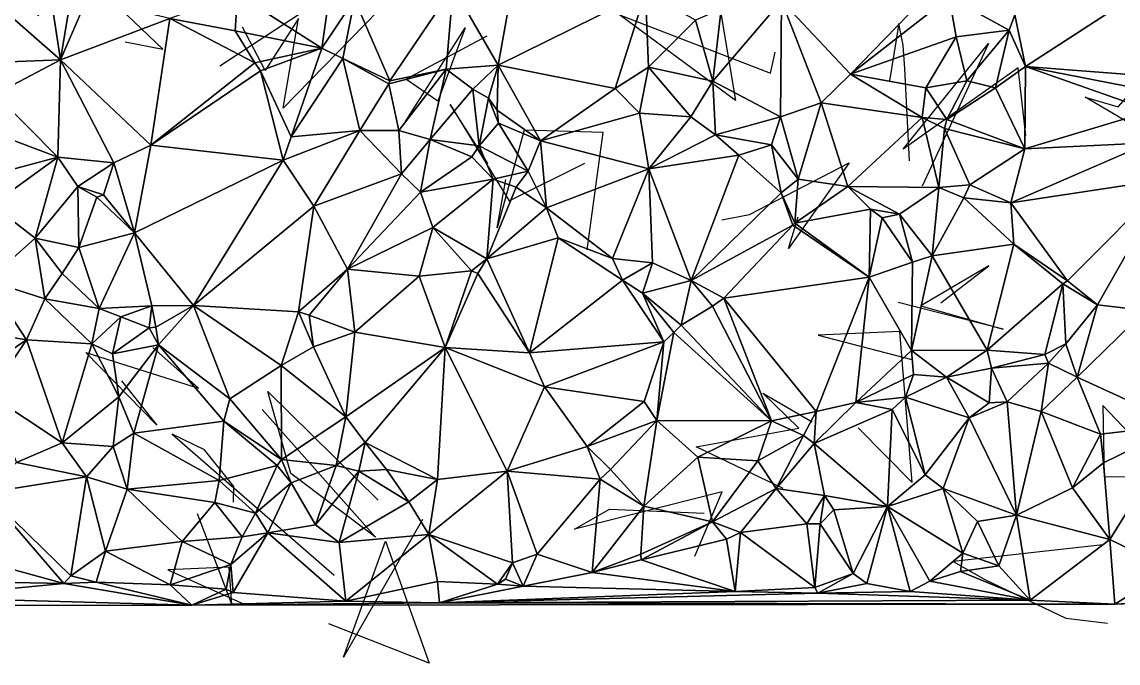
# Model space of a CAD drawing. Header units: metres. Extents: x -15.9 to 15.6, y -15.7 to 15.5.
# Drawn here: x -4.05 to 8.97, y -15.67 to -8.05 of the extents above; entities that cross this region are included whole.
import ezdxf

# ---------------------------------------------------------------- set-up
doc = ezdxf.new("R2010")
doc.units = ezdxf.units.M
doc.layers.add('CRACKS', color=1, linetype='Continuous')
doc.layers.add('STREET_MESH', color=7, linetype='Continuous')

msp = doc.modelspace()

# ---------------------------------------------------------------- linework, layer by layer
at = {"layer": 'CRACKS'}
for points in [[(-2.823, -8.293, 0.1), (-2.375, -8.379, 0.1), (-3.905, -6.916, 0.1), (-2.984, -6.976, 0.1), (-3.864, -7.984, 0.1)], [(-1.621, -7.351, 0.1), (-1.857, -7.579, 0.1), (-1.493, -6.91, 0.1), (-0.766, -7.971, 0.1), (-1.697, -8.58, 0.1)], [(0.343, -7.754, 0.1), (-0.948, -9.079, 0.1), (-0.763, -8.015, 0.1), (-1.162, -8.632, 0.1), (-1.428, -8.117, 0.1)], [(4.242, -7.902, 0.1), (4.424, -8.989, 0.1), (3.048, -7.971, 0.1), (4.839, -8.664, 0.1), (4.897, -8.415, 0.1)], [(0.505, -9.238, 0.1), (1.213, -8.124, 0.1), (0.892, -8.998, 0.1), (0.509, -8.735, 0.1), (1.477, -8.221, 0.1)], [(6.491, -9.706, 0.1), (6.437, -8.611, 0.1), (6.417, -8.332, 0.1), (6.363, -8.075, 0.1), (6.255, -8.753, 0.1)], [(7.874, -9.404, 0.1), (7.782, -8.6, 0.1), (6.415, -9.567, 0.1), (7.429, -8.31, 0.1), (6.641, -10.006, 0.1)], [(9.7, -9.609, 0.1), (8.575, -8.949, 0.1), (8.969, -9.065, 0.1), (9.522, -8.432, 0.1), (10.247, -8.419, 0.1)], [(1.484, -9.738, 0.1), (1.036, -9.034, 0.1), (1.592, -9.943, 0.1), (1.739, -10.181, 0.1), (2.637, -9.734, 0.1)], [(2.665, -10.763, 0.1), (2.855, -9.369, 0.1), (1.916, -9.339, 0.1), (1.596, -10.5, 0.1), (1.697, -9.928, 0.1)], [(4.262, -10.405, 0.1), (4.592, -10.343, 0.1), (5.775, -9.727, 0.1), (5.054, -10.748, 0.1), (5.167, -10.372, 0.1)], [(6.862, -11.39, 0.1), (7.432, -10.952, 0.1), (6.624, -11.429, 0.1), (7.603, -11.705, 0.1), (6.358, -11.389, 0.1)], [(5.88, -12.877, 0.1), (6.521, -13.527, 0.1), (6.378, -11.734, 0.1), (5.405, -11.775, 0.1), (6.52, -12.067, 0.1)], [(-2.866, -12.318, 0.1), (-2.448, -12.844, 0.1), (-3.288, -11.982, 0.1), (-1.952, -12.404, 0.1), (-2.496, -11.921, 0.1)], [(-1.195, -12.661, 0.1), (0.151, -14.176, 0.1), (-0.854, -13.418, 0.1), (-1.129, -12.444, 0.1), (0.182, -13.737, 0.1)], [(4.992, -13.596, 0.1), (3.958, -13.104, 0.1), (5.175, -12.879, 0.1), (4.751, -12.467, 0.1), (5.337, -12.806, 0.1)], [(10.399, -13.272, 0.1), (9.558, -13.424, 0.1), (8.788, -12.611, 0.1), (8.801, -13.46, 0.1), (10.195, -13.443, 0.1)], [(-1.538, -13.759, 0.1), (-1.534, -13.575, 0.1), (-1.881, -13.137, 0.1), (-2.264, -12.951, 0.1), (-0.34, -14.628, 0.1)], [(3.94, -14.401, 0.1), (4.267, -13.639, 0.1), (2.512, -14.08, 0.1), (2.93, -13.843, 0.1), (4.051, -13.892, 0.1)], [(-1.968, -13.896, 0.1), (-1.558, -14.981, 0.1), (-1.586, -14.531, 0.1), (-2.316, -14.565, 0.1), (-1.411, -14.97, 0.1)], [(0.708, -13.967, 0.1), (-0.23, -15.601, 0.1), (0.269, -14.222, 0.1), (0.787, -15.672, 0.1), (-0.404, -15.207, 0.1)], [(8.788, -14.268, 0.1), (7.011, -14.464, 0.1), (7.393, -14.682, 0.1), (8.349, -15.14, 0.1), (8.841, -15.196, 0.1)]]:
    msp.add_polyline3d(points, dxfattribs=at)
at = {"layer": 'STREET_MESH'}
for points in [[(1.606, -8.569), (1.886, -7.001), (1.071, -7.64)], [(1.606, -8.569), (3.356, -7.7), (1.886, -7.001)], [(4.972, -7.804), (5.791, -8.674), (6.884, -7.545)], [(5.791, -8.674), (6.96, -7.761), (6.884, -7.545)], [(-0.378, -7.586), (-1.488, -7.726), (-0.488, -8.367)], [(-0.101, -7.786), (-0.378, -7.586), (-0.488, -8.367)], [(-0.101, -7.786), (0.321, -8.755), (1.071, -7.64)], [(0.321, -8.755), (0.99, -8.618), (1.071, -7.64)], [(0.99, -8.618), (1.606, -8.569), (1.071, -7.64)], [(-3.592, -8.506), (-3.705, -7.754), (-4.258, -7.919)], [(-3.705, -7.754), (-3.592, -8.506), (-3.476, -7.811)], [(-3.279, -7.779), (-3.592, -8.506), (-2.294, -8.015)], [(-3.592, -8.506), (-3.279, -7.779), (-3.476, -7.811)], [(-1.515, -8.161), (-1.488, -7.726), (-2.294, -8.015)], [(-1.488, -7.726), (-1.515, -8.161), (-0.488, -8.367)], [(-0.237, -8.491), (-0.101, -7.786), (-0.488, -8.367)], [(-0.237, -8.491), (0.321, -8.755), (-0.101, -7.786)], [(1.606, -8.569), (2.995, -8.847), (3.356, -7.7)], [(3.356, -7.7), (2.995, -8.847), (3.39, -8.592)], [(3.949, -8.034), (3.356, -7.7), (3.39, -8.592)], [(4.155, -8.76), (4.972, -7.804), (4.254, -7.902)], [(4.961, -9.183), (4.972, -7.804), (4.155, -8.76)], [(4.972, -7.804), (4.961, -9.183), (5.442, -9.015)], [(5.791, -8.674), (4.972, -7.804), (5.442, -9.015)], [(6.96, -7.761), (5.791, -8.674), (7.047, -8.231)], [(7.674, -8.153), (6.96, -7.761), (7.047, -8.231)], [(6.96, -7.761), (7.674, -8.153), (7.74, -7.97)], [(7.74, -7.97), (7.868, -8.585), (9.093, -7.787)], [(7.868, -8.585), (9.404, -8.705), (9.093, -7.787)], [(-3.592, -8.506), (-4.258, -7.919), (-4.204, -8.529)], [(3.949, -8.034), (4.155, -8.76), (4.254, -7.902)], [(-3.592, -8.506), (-2.518, -9.517), (-2.294, -8.015)], [(-2.518, -9.517), (-1.281, -8.539), (-2.294, -8.015)], [(-1.281, -8.539), (-1.515, -8.161), (-2.294, -8.015)], [(4.155, -8.76), (3.949, -8.034), (3.39, -8.592)], [(7.674, -8.153), (7.868, -8.585), (7.74, -7.97)], [(-1.515, -8.161), (-1.281, -8.539), (-0.488, -8.367)], [(7.171, -8.755), (7.674, -8.153), (7.047, -8.231)], [(7.674, -8.153), (7.171, -8.755), (7.513, -8.838)], [(7.868, -8.585), (7.674, -8.153), (7.513, -8.838)], [(5.791, -8.674), (6.686, -8.836), (7.047, -8.231)], [(6.686, -8.836), (7.171, -8.755), (7.047, -8.231)], [(-1.281, -8.539), (-1.215, -8.635), (-0.488, -8.367)], [(-1.215, -8.635), (-0.85, -9.42), (-0.488, -8.367)], [(-0.85, -9.42), (-0.237, -8.491), (-0.488, -8.367)], [(-4.367, -8.913), (-3.592, -8.506), (-4.204, -8.529)], [(-3.622, -9.663), (-3.592, -8.506), (-4.367, -8.913)], [(-3.622, -9.663), (-2.958, -9.727), (-3.592, -8.506)], [(-3.592, -8.506), (-2.958, -9.727), (-2.518, -9.517)], [(-1.215, -8.635), (-1.281, -8.539), (-2.518, -9.517)], [(-0.237, -8.491), (-0.85, -9.42), (-0.038, -9.346)], [(0.307, -8.79), (-0.237, -8.491), (-0.038, -9.346)], [(-0.237, -8.491), (0.307, -8.79), (0.321, -8.755)], [(1.306, -8.855), (1.606, -8.569), (0.99, -8.618)], [(1.606, -8.569), (1.306, -8.855), (1.49, -8.962)], [(1.606, -8.569), (1.49, -8.962), (1.596, -9.102)], [(2.109, -9.467), (1.606, -8.569), (1.596, -9.102)], [(2.995, -8.847), (1.606, -8.569), (2.109, -9.467)], [(7.868, -8.585), (7.513, -8.838), (7.862, -9.561)], [(9.366, -9.11), (7.868, -8.585), (7.862, -9.561)], [(7.868, -8.585), (9.348, -8.874), (9.404, -8.705)], [(7.868, -8.585), (9.366, -9.11), (9.348, -8.874)], [(-1.215, -8.635), (-2.518, -9.517), (-0.946, -9.698)], [(-0.85, -9.42), (-1.215, -8.635), (-0.946, -9.698)], [(0.307, -8.79), (0.427, -9.346), (0.99, -8.618)], [(0.321, -8.755), (0.307, -8.79), (0.99, -8.618)], [(0.99, -8.618), (0.427, -9.346), (0.801, -9.45)], [(1.306, -8.855), (0.99, -8.618), (0.801, -9.45)], [(2.995, -8.847), (3.286, -9.14), (3.39, -8.592)], [(3.286, -9.14), (3.896, -9.184), (3.39, -8.592)], [(3.896, -9.184), (4.155, -8.76), (3.39, -8.592)], [(6.641, -9.191), (5.791, -8.674), (5.442, -9.015)], [(5.791, -8.674), (6.641, -9.191), (6.686, -8.836)], [(0.427, -9.346), (0.307, -8.79), (-0.038, -9.346)], [(3.286, -9.14), (2.995, -8.847), (2.109, -9.467)], [(4.155, -8.76), (3.896, -9.184), (4.186, -9.397)], [(4.961, -9.183), (4.155, -8.76), (4.186, -9.397)], [(6.641, -9.191), (6.935, -9.213), (6.686, -8.836)], [(6.935, -9.213), (7.171, -8.755), (6.686, -8.836)], [(7.171, -8.755), (6.935, -9.213), (7.513, -8.838)], [(7.513, -8.838), (6.935, -9.213), (7.862, -9.561)], [(-3.622, -9.663), (-4.367, -8.913), (-4.593, -9.297)], [(1.38, -9.525), (1.306, -8.855), (0.801, -9.45)], [(1.306, -8.855), (1.38, -9.525), (1.49, -8.962)], [(1.38, -9.525), (1.612, -9.258), (1.49, -8.962)], [(1.49, -8.962), (1.612, -9.258), (1.596, -9.102)], [(1.612, -9.258), (2.109, -9.467), (1.596, -9.102)], [(4.961, -9.183), (5.168, -9.921), (5.442, -9.015)], [(5.442, -9.015), (5.168, -9.921), (5.758, -10.009)], [(6.641, -9.191), (5.442, -9.015), (5.758, -10.009)], [(9.337, -9.493), (9.366, -9.11), (7.862, -9.561)], [(3.394, -9.802), (3.286, -9.14), (2.109, -9.467)], [(3.896, -9.184), (3.286, -9.14), (3.394, -9.802)], [(3.896, -9.184), (3.394, -9.802), (4.186, -9.397)], [(4.853, -9.513), (4.961, -9.183), (4.186, -9.397)], [(4.961, -9.183), (4.853, -9.513), (5.168, -9.921)], [(6.84, -10.02), (6.641, -9.191), (5.758, -10.009)], [(6.905, -9.32), (6.641, -9.191), (6.84, -10.02)], [(6.905, -9.32), (6.935, -9.213), (6.641, -9.191)], [(6.935, -9.213), (6.905, -9.32), (7.862, -9.561)], [(-4.394, -9.868), (-3.622, -9.663), (-4.593, -9.297)], [(-0.583, -10.242), (-0.038, -9.346), (-0.946, -9.698)], [(-0.038, -9.346), (-0.85, -9.42), (-0.946, -9.698)], [(-0.038, -9.346), (-0.583, -10.242), (0.458, -9.86)], [(0.427, -9.346), (-0.038, -9.346), (0.458, -9.86)], [(0.427, -9.346), (0.458, -9.86), (0.801, -9.45)], [(1.38, -9.525), (1.963, -9.828), (1.612, -9.258)], [(1.612, -9.258), (1.963, -9.828), (2.109, -9.467)], [(7.206, -9.99), (6.905, -9.32), (6.84, -10.02)], [(6.905, -9.32), (7.206, -9.99), (7.862, -9.561)], [(0.458, -9.86), (0.684, -10.078), (0.801, -9.45)], [(0.684, -10.078), (1.294, -9.656), (0.801, -9.45)], [(1.294, -9.656), (1.38, -9.525), (0.801, -9.45)], [(1.963, -9.828), (2.181, -10.263), (2.109, -9.467)], [(2.181, -10.263), (3.394, -9.802), (2.109, -9.467)], [(3.394, -9.802), (4.463, -9.639), (4.186, -9.397)], [(4.463, -9.639), (4.853, -9.513), (4.186, -9.397)], [(9.337, -9.493), (7.694, -10.203), (9.573, -9.92)], [(7.694, -10.203), (9.337, -9.493), (7.862, -9.561)], [(-2.958, -9.727), (-2.71, -10.562), (-2.518, -9.517)], [(-2.518, -9.517), (-2.71, -10.562), (-0.946, -9.698)], [(1.38, -9.525), (1.294, -9.656), (1.547, -9.921)], [(1.963, -9.828), (1.38, -9.525), (1.547, -9.921)], [(4.853, -9.513), (4.463, -9.639), (4.968, -10.084)], [(5.168, -9.921), (4.853, -9.513), (4.968, -10.084)], [(7.206, -9.99), (7.694, -10.203), (7.862, -9.561)], [(-3.893, -10.622), (-3.622, -9.663), (-4.406, -10.227)], [(-3.622, -9.663), (-4.394, -9.868), (-4.406, -10.227)], [(-3.386, -10.009), (-3.622, -9.663), (-3.893, -10.622)], [(-3.386, -10.009), (-2.958, -9.727), (-3.622, -9.663)], [(-2.958, -9.727), (-3.386, -10.009), (-3.08, -10.11)], [(-2.71, -10.562), (-2.958, -9.727), (-3.08, -10.11)], [(-2.71, -10.562), (-2.01, -11.425), (-0.946, -9.698)], [(-2.01, -11.425), (-0.583, -10.242), (-0.946, -9.698)], [(1.294, -9.656), (0.684, -10.078), (1.547, -9.921)], [(3.9, -11.125), (4.463, -9.639), (3.394, -9.802)], [(4.463, -9.639), (3.9, -11.125), (4.968, -10.084)], [(-0.583, -10.242), (-0.181, -10.993), (0.458, -9.86)], [(-0.181, -10.993), (0.684, -10.078), (0.458, -9.86)], [(1.821, -10.017), (1.963, -9.828), (1.547, -9.921)], [(1.963, -9.828), (1.821, -10.017), (2.181, -10.263)], [(2.181, -10.263), (2.964, -10.865), (3.394, -9.802)], [(3.394, -9.802), (2.964, -10.865), (3.441, -10.916)], [(3.9, -11.125), (3.394, -9.802), (3.441, -10.916)], [(-3.371, -10.734), (-3.386, -10.009), (-3.893, -10.622)], [(-3.386, -10.009), (-3.371, -10.734), (-3.159, -10.138)], [(-3.386, -10.009), (-3.159, -10.138), (-3.08, -10.11)], [(1.547, -9.921), (0.684, -10.078), (0.83, -10.499)], [(1.473, -10.87), (1.547, -9.921), (0.83, -10.499)], [(1.473, -10.87), (1.821, -10.017), (1.547, -9.921)], [(1.821, -10.017), (1.473, -10.87), (2.181, -10.263)], [(5.168, -9.921), (4.968, -10.084), (5.131, -10.447)], [(5.758, -10.009), (5.168, -9.921), (5.131, -10.447)], [(6.028, -10.281), (5.758, -10.009), (5.131, -10.447)], [(6.028, -10.281), (6.372, -10.337), (5.758, -10.009)], [(6.372, -10.337), (6.84, -10.02), (5.758, -10.009)], [(6.762, -10.835), (6.84, -10.02), (6.372, -10.337)], [(6.762, -10.835), (7.135, -10.144), (6.84, -10.02)], [(7.135, -10.144), (7.206, -9.99), (6.84, -10.02)], [(7.694, -10.203), (7.206, -9.99), (7.135, -10.144)], [(9.573, -9.92), (7.694, -10.203), (8.368, -11.129)], [(8.724, -11.417), (9.573, -9.92), (8.368, -11.129)], [(8.724, -11.417), (9.292, -11.482), (9.573, -9.92)], [(-3.371, -10.734), (-2.71, -10.562), (-3.159, -10.138)], [(-3.159, -10.138), (-2.71, -10.562), (-3.08, -10.11)], [(0.684, -10.078), (-0.181, -10.993), (0.83, -10.499)], [(4.968, -10.084), (3.9, -11.125), (5.106, -10.471)], [(4.968, -10.084), (5.106, -10.471), (5.131, -10.447)], [(7.135, -10.144), (6.762, -10.835), (7.731, -10.697)], [(7.694, -10.203), (7.135, -10.144), (7.731, -10.697)], [(-4.456, -11.125), (-3.893, -10.622), (-4.406, -10.227)], [(-0.765, -11.498), (-0.583, -10.242), (-2.01, -11.425)], [(-0.583, -10.242), (-0.765, -11.498), (-0.181, -10.993)], [(2.181, -10.263), (1.473, -10.87), (2.318, -10.619)], [(2.964, -10.865), (2.181, -10.263), (2.318, -10.619)], [(6.01, -11.089), (6.028, -10.281), (5.131, -10.447)], [(6.01, -11.089), (6.168, -10.381), (6.028, -10.281)], [(6.028, -10.281), (6.168, -10.381), (6.372, -10.337)], [(7.694, -10.203), (7.731, -10.697), (8.368, -11.129)], [(6.01, -11.089), (6.525, -10.909), (6.168, -10.381)], [(6.168, -10.381), (6.525, -10.909), (6.372, -10.337)], [(6.525, -10.909), (6.762, -10.835), (6.372, -10.337)], [(-0.181, -10.993), (0.669, -11.076), (0.83, -10.499)], [(0.669, -11.076), (1.289, -11.013), (0.83, -10.499)], [(1.289, -11.013), (1.473, -10.87), (0.83, -10.499)], [(3.9, -11.125), (4.286, -11.336), (5.106, -10.471)], [(4.286, -11.336), (6.01, -11.089), (5.106, -10.471)], [(5.106, -10.471), (6.01, -11.089), (5.131, -10.447)], [(-3.776, -11.345), (-3.893, -10.622), (-4.456, -11.125)], [(-3.893, -10.622), (-3.776, -11.345), (-3.57, -11.044)], [(-3.371, -10.734), (-3.893, -10.622), (-3.57, -11.044)], [(-3.371, -10.734), (-3.131, -11.461), (-2.71, -10.562)], [(-2.71, -10.562), (-3.131, -11.461), (-2.506, -11.428)], [(-2.01, -11.425), (-2.71, -10.562), (-2.506, -11.428)], [(1.473, -10.87), (1.979, -11.986), (2.318, -10.619)], [(1.979, -11.986), (3.082, -11.123), (2.318, -10.619)], [(3.082, -11.123), (2.964, -10.865), (2.318, -10.619)], [(-3.131, -11.461), (-3.371, -10.734), (-3.57, -11.044)], [(6.762, -10.835), (7.415, -11.955), (7.731, -10.697)], [(7.415, -11.955), (8.312, -11.165), (7.731, -10.697)], [(7.731, -10.697), (8.312, -11.165), (8.368, -11.129)], [(1.473, -10.87), (1.289, -11.013), (1.364, -11.043)], [(1.979, -11.986), (1.473, -10.87), (1.364, -11.043)], [(2.964, -10.865), (3.082, -11.123), (3.441, -10.916)], [(3.082, -11.123), (3.319, -11.276), (3.441, -10.916)], [(3.319, -11.276), (3.9, -11.125), (3.441, -10.916)], [(6.513, -11.96), (6.525, -10.909), (6.01, -11.089)], [(6.762, -10.835), (6.513, -11.96), (7.415, -11.955)], [(6.762, -10.835), (6.525, -10.909), (6.513, -11.96)], [(-3.776, -11.345), (-3.131, -11.461), (-3.57, -11.044)], [(-0.765, -11.498), (-0.639, -11.54), (-0.181, -10.993)], [(-0.639, -11.54), (-0.097, -11.74), (-0.181, -10.993)], [(-0.097, -11.74), (0.669, -11.076), (-0.181, -10.993)], [(1.289, -11.013), (0.669, -11.076), (0.979, -11.923)], [(1.364, -11.043), (1.289, -11.013), (0.979, -11.923)], [(1.979, -11.986), (1.364, -11.043), (0.979, -11.923)], [(-4.949, -11.672), (-3.993, -11.833), (-4.456, -11.125)], [(-3.993, -11.833), (-3.776, -11.345), (-4.456, -11.125)], [(0.669, -11.076), (-0.097, -11.74), (0.979, -11.923)], [(1.979, -11.986), (3.573, -11.856), (3.082, -11.123)], [(3.573, -11.856), (3.319, -11.276), (3.082, -11.123)], [(3.9, -11.125), (3.319, -11.276), (3.781, -11.658)], [(4.153, -11.431), (3.9, -11.125), (3.781, -11.658)], [(3.9, -11.125), (4.153, -11.431), (4.286, -11.336)], [(6.01, -11.089), (4.286, -11.336), (5.381, -12.684)], [(5.852, -12.575), (6.01, -11.089), (5.381, -12.684)], [(6.513, -11.96), (6.01, -11.089), (5.852, -12.575)], [(8.312, -11.165), (7.415, -11.955), (8.098, -12.007)], [(8.312, -11.165), (8.098, -12.007), (8.346, -11.879)], [(8.312, -11.165), (8.724, -11.417), (8.368, -11.129)], [(8.724, -11.417), (8.312, -11.165), (8.346, -11.879)], [(3.694, -11.746), (3.319, -11.276), (3.573, -11.856)], [(3.319, -11.276), (3.694, -11.746), (3.781, -11.658)], [(-3.993, -11.833), (-3.218, -11.88), (-3.776, -11.345)], [(-3.218, -11.88), (-3.131, -11.461), (-3.776, -11.345)], [(-3.131, -11.461), (-2.874, -11.559), (-2.506, -11.428)], [(-2.874, -11.559), (-2.538, -11.689), (-2.506, -11.428)], [(-2.538, -11.689), (-2.457, -11.68), (-2.506, -11.428)], [(-2.457, -11.68), (-2.01, -11.425), (-2.506, -11.428)], [(-2.01, -11.425), (-2.457, -11.68), (-2.425, -11.889)], [(-2.01, -11.425), (-2.425, -11.889), (-1.578, -12.534)], [(-2.01, -11.425), (-1.578, -12.534), (-0.971, -12.136)], [(-0.765, -11.498), (-2.01, -11.425), (-0.971, -12.136)], [(4.854, -12.793), (4.153, -11.431), (3.781, -11.658)], [(4.286, -11.336), (4.153, -11.431), (4.854, -12.793)], [(4.286, -11.336), (4.854, -12.793), (5.381, -12.684)], [(8.48, -12.275), (8.724, -11.417), (8.346, -11.879)], [(8.724, -11.417), (8.48, -12.275), (9.292, -11.482)], [(-3.218, -11.88), (-2.874, -11.559), (-3.131, -11.461)], [(-2.874, -11.559), (-3.218, -11.88), (-2.972, -11.998)], [(-2.538, -11.689), (-2.874, -11.559), (-2.972, -11.998)], [(-0.585, -11.914), (-0.765, -11.498), (-0.971, -12.136)], [(-0.765, -11.498), (-0.585, -11.914), (-0.639, -11.54)], [(-0.585, -11.914), (-0.097, -11.74), (-0.639, -11.54)], [(9.292, -11.482), (8.48, -12.275), (9.715, -12.841)], [(-4.949, -11.672), (-4.589, -12.23), (-3.993, -11.833)], [(-2.538, -11.689), (-2.972, -11.998), (-2.425, -11.889)], [(-2.457, -11.68), (-2.538, -11.689), (-2.425, -11.889)], [(3.694, -11.746), (4.854, -12.793), (3.781, -11.658)], [(-3.993, -11.833), (-4.589, -12.23), (-4.434, -12.485)], [(-3.57, -13.057), (-3.993, -11.833), (-4.434, -12.485)], [(-3.218, -11.88), (-3.993, -11.833), (-3.57, -13.057)], [(-0.585, -11.914), (-0.202, -12.748), (-0.097, -11.74)], [(-0.097, -11.74), (-0.202, -12.748), (0.979, -11.923)], [(4.854, -12.793), (3.694, -11.746), (3.491, -12.789)], [(3.694, -11.746), (3.573, -11.856), (3.491, -12.789)], [(-2.899, -12.507), (-3.218, -11.88), (-3.57, -13.057)], [(-3.218, -11.88), (-2.899, -12.507), (-2.972, -11.998)], [(-2.972, -11.998), (-2.899, -12.507), (-2.425, -11.889)], [(-2.899, -12.507), (-2.718, -12.939), (-2.425, -11.889)], [(-2.425, -11.889), (-2.718, -12.939), (-1.651, -12.797)], [(-1.578, -12.534), (-2.425, -11.889), (-1.651, -12.797)], [(-0.202, -12.748), (-0.585, -11.914), (-0.971, -12.136)], [(-0.202, -12.748), (0.026, -13.053), (0.979, -11.923)], [(0.026, -13.053), (0.886, -13.489), (0.979, -11.923)], [(0.979, -11.923), (0.886, -13.489), (1.714, -13.39)], [(0.979, -11.923), (1.714, -13.39), (2.157, -12.39)], [(1.979, -11.986), (0.979, -11.923), (2.157, -12.39)], [(3.573, -11.856), (1.979, -11.986), (2.157, -12.39)], [(3.34, -12.564), (3.573, -11.856), (2.157, -12.39)], [(3.573, -11.856), (3.34, -12.564), (3.491, -12.789)], [(6.539, -12.244), (6.513, -11.96), (5.852, -12.575)], [(6.513, -11.96), (6.93, -12.274), (7.415, -11.955)], [(6.513, -11.96), (6.539, -12.244), (6.93, -12.274)], [(6.93, -12.274), (7.463, -12.169), (7.415, -11.955)], [(7.415, -11.955), (7.463, -12.169), (8.098, -12.007)], [(8.098, -12.007), (8.141, -12.109), (8.346, -11.879)], [(8.141, -12.109), (8.48, -12.275), (8.346, -11.879)], [(7.463, -12.169), (8.141, -12.109), (8.098, -12.007)], [(-1.578, -12.534), (-0.967, -13.255), (-0.971, -12.136)], [(-0.967, -13.255), (-0.202, -12.748), (-0.971, -12.136)], [(7.463, -12.169), (6.93, -12.274), (7.437, -12.578)], [(7.652, -12.57), (7.463, -12.169), (7.437, -12.578)], [(8.141, -12.109), (7.463, -12.169), (7.652, -12.57)], [(8.141, -12.109), (7.652, -12.57), (8.055, -12.684)], [(8.48, -12.275), (8.141, -12.109), (8.055, -12.684)], [(6.442, -12.511), (6.539, -12.244), (5.852, -12.575)], [(6.93, -12.274), (6.539, -12.244), (6.442, -12.511)], [(7.199, -12.757), (6.93, -12.274), (6.442, -12.511)], [(6.93, -12.274), (7.199, -12.757), (7.437, -12.578)], [(8.759, -12.952), (8.48, -12.275), (8.055, -12.684)], [(8.48, -12.275), (8.759, -12.952), (9.715, -12.841)], [(-3.57, -13.057), (-4.434, -12.485), (-4.112, -13.287)], [(1.714, -13.39), (2.663, -13.097), (2.157, -12.39)], [(2.663, -13.097), (3.34, -12.564), (2.157, -12.39)], [(-2.899, -12.507), (-3.57, -13.057), (-2.964, -13.099)], [(-2.718, -12.939), (-2.899, -12.507), (-2.964, -13.099)], [(-0.967, -13.255), (-1.578, -12.534), (-1.651, -12.797)], [(3.34, -12.564), (2.663, -13.097), (3.491, -12.789)], [(5.36, -13.062), (5.852, -12.575), (5.381, -12.684)], [(5.852, -12.575), (5.36, -13.062), (6.287, -12.659)], [(6.442, -12.511), (5.852, -12.575), (6.287, -12.659)], [(6.442, -12.511), (6.287, -12.659), (6.676, -13.435)], [(7.199, -12.757), (6.442, -12.511), (6.676, -13.435)], [(7.199, -12.757), (7.652, -12.57), (7.437, -12.578)], [(7.652, -12.57), (7.199, -12.757), (7.76, -13.914)], [(8.055, -12.684), (7.652, -12.57), (7.76, -13.914)], [(-0.202, -12.748), (-0.967, -13.255), (-0.319, -13.325)], [(0.026, -13.053), (-0.202, -12.748), (-0.319, -13.325)], [(4.854, -12.793), (5.233, -12.969), (5.381, -12.684)], [(5.233, -12.969), (5.36, -13.062), (5.381, -12.684)], [(5.36, -13.062), (6.228, -13.811), (6.287, -12.659)], [(6.287, -12.659), (6.228, -13.811), (6.676, -13.435)], [(8.427, -13.591), (8.055, -12.684), (7.76, -13.914)], [(8.427, -13.591), (8.759, -12.952), (8.055, -12.684)], [(-2.718, -12.939), (-1.706, -13.502), (-1.651, -12.797)], [(-1.706, -13.502), (-1.017, -13.325), (-1.651, -12.797)], [(-1.017, -13.325), (-0.967, -13.255), (-1.651, -12.797)], [(2.663, -13.097), (2.942, -13.371), (3.491, -12.789)], [(2.942, -13.371), (3.338, -13.807), (3.491, -12.789)], [(3.338, -13.807), (3.978, -13.224), (3.491, -12.789)], [(3.978, -13.224), (4.854, -12.793), (3.491, -12.789)], [(4.854, -12.793), (3.978, -13.224), (4.691, -13.268)], [(5.233, -12.969), (4.854, -12.793), (4.691, -13.268)], [(6.891, -13.599), (7.199, -12.757), (6.676, -13.435)], [(7.199, -12.757), (6.891, -13.599), (7.76, -13.914)], [(8.759, -12.952), (8.793, -13.293), (9.715, -12.841)], [(8.793, -13.293), (8.87, -14.202), (9.715, -12.841)], [(8.87, -14.202), (9.596, -14.556), (9.715, -12.841)], [(-2.798, -13.606), (-2.718, -12.939), (-2.964, -13.099)], [(-2.718, -12.939), (-2.798, -13.606), (-1.706, -13.502)], [(4.908, -13.597), (5.233, -12.969), (4.691, -13.268)], [(5.233, -12.969), (4.908, -13.597), (5.36, -13.062)], [(8.759, -12.952), (8.427, -13.591), (8.793, -13.293)], [(-3.28, -13.461), (-3.57, -13.057), (-4.112, -13.287)], [(-3.57, -13.057), (-3.28, -13.461), (-2.964, -13.099)], [(-3.28, -13.461), (-2.798, -13.606), (-2.964, -13.099)], [(-0.049, -13.392), (0.026, -13.053), (-0.319, -13.325)], [(-0.049, -13.392), (0.282, -13.37), (0.026, -13.053)], [(0.026, -13.053), (0.282, -13.37), (0.886, -13.489)], [(2.818, -13.485), (2.663, -13.097), (1.714, -13.39)], [(2.942, -13.371), (2.663, -13.097), (2.818, -13.485)], [(4.908, -13.597), (5.482, -13.679), (5.36, -13.062)], [(5.482, -13.679), (6.228, -13.811), (5.36, -13.062)], [(-0.967, -13.255), (-1.017, -13.325), (-0.85, -13.532)], [(-0.319, -13.325), (-0.967, -13.255), (-0.85, -13.532)], [(3.338, -13.807), (4.15, -13.994), (3.978, -13.224)], [(3.978, -13.224), (4.15, -13.994), (4.691, -13.268)], [(4.15, -13.994), (4.908, -13.597), (4.691, -13.268)], [(-4.482, -13.651), (-3.28, -13.461), (-4.112, -13.287)], [(-1.017, -13.325), (-1.706, -13.502), (-1.276, -13.89)], [(-1.017, -13.325), (-1.276, -13.89), (-0.85, -13.532)], [(-0.562, -14.029), (-0.319, -13.325), (-0.85, -13.532)], [(-0.562, -14.029), (-0.049, -13.392), (-0.319, -13.325)], [(-0.049, -13.392), (-0.562, -14.029), (-0.282, -14.239)], [(0.544, -13.755), (-0.049, -13.392), (-0.282, -14.239)], [(0.282, -13.37), (-0.049, -13.392), (0.544, -13.755)], [(0.282, -13.37), (0.544, -13.755), (0.886, -13.489)], [(1.714, -13.39), (0.783, -14.146), (1.775, -14.479)], [(0.886, -13.489), (0.783, -14.146), (1.714, -13.39)], [(2.07, -14.378), (1.714, -13.39), (1.775, -14.479)], [(2.07, -14.378), (2.818, -13.485), (1.714, -13.39)], [(3.338, -13.807), (2.942, -13.371), (2.818, -13.485)], [(8.793, -13.293), (8.427, -13.591), (8.87, -14.202)], [(-4.482, -13.651), (-3.467, -14.637), (-3.28, -13.461)], [(-3.467, -14.637), (-3.056, -14.341), (-3.28, -13.461)], [(-3.056, -14.341), (-2.798, -13.606), (-3.28, -13.461)], [(-2.798, -13.606), (-1.758, -13.762), (-1.706, -13.502)], [(-1.706, -13.502), (-1.758, -13.762), (-1.276, -13.89)], [(-1.276, -13.89), (-1.13, -14.125), (-0.85, -13.532)], [(-1.13, -14.125), (-0.562, -14.029), (-0.85, -13.532)], [(0.886, -13.489), (0.544, -13.755), (0.783, -14.146)], [(2.07, -14.378), (2.721, -14.595), (2.818, -13.485)], [(2.721, -14.595), (3.338, -13.807), (2.818, -13.485)], [(6.228, -13.811), (6.891, -13.599), (6.676, -13.435)], [(-4.482, -13.651), (-4.937, -14.347), (-3.551, -14.725)], [(-3.467, -14.637), (-4.482, -13.651), (-3.551, -14.725)], [(-2.798, -13.606), (-3.056, -14.341), (-2.146, -14.226)], [(-1.758, -13.762), (-2.798, -13.606), (-2.146, -14.226)], [(4.908, -13.597), (4.15, -13.994), (4.483, -14.122)], [(5.27, -14.019), (4.908, -13.597), (4.483, -14.122)], [(5.482, -13.679), (4.908, -13.597), (5.27, -14.019)], [(6.891, -13.599), (6.228, -13.811), (7.125, -14.365)], [(6.891, -13.599), (7.299, -13.991), (7.76, -13.914)], [(7.299, -13.991), (6.891, -13.599), (7.125, -14.365)], [(8.87, -14.202), (8.427, -13.591), (7.76, -13.914)], [(-1.433, -14.171), (-1.758, -13.762), (-2.146, -14.226)], [(-1.758, -13.762), (-1.433, -14.171), (-1.276, -13.89)], [(0.783, -14.146), (0.544, -13.755), (-0.282, -14.239)], [(5.432, -14.019), (5.482, -13.679), (5.27, -14.019)], [(5.592, -13.85), (5.482, -13.679), (5.432, -14.019)], [(5.482, -13.679), (5.592, -13.85), (6.228, -13.811)], [(-1.433, -14.171), (-1.13, -14.125), (-1.276, -13.89)], [(3.301, -14.378), (3.338, -13.807), (2.721, -14.595)], [(3.338, -13.807), (3.301, -14.378), (4.15, -13.994)], [(5.592, -13.85), (5.432, -14.019), (5.823, -14.609)], [(6.228, -13.811), (5.592, -13.85), (5.823, -14.609)], [(5.986, -14.728), (6.228, -13.811), (5.823, -14.609)], [(6.228, -13.811), (5.986, -14.728), (6.5, -14.823)], [(6.732, -14.697), (6.228, -13.811), (6.5, -14.823)], [(6.228, -13.811), (6.732, -14.697), (7.125, -14.365)], [(7.299, -13.991), (7.551, -14.517), (7.76, -13.914)], [(7.551, -14.517), (7.925, -14.924), (7.76, -13.914)], [(7.925, -14.924), (8.87, -14.202), (7.76, -13.914)], [(-0.562, -14.029), (-1.13, -14.125), (-0.282, -14.239)], [(3.301, -14.378), (3.305, -14.444), (4.15, -13.994)], [(4.15, -13.994), (3.305, -14.444), (4.316, -14.199)], [(4.15, -13.994), (4.316, -14.199), (4.483, -14.122)], [(5.368, -14.773), (5.27, -14.019), (4.483, -14.122)], [(5.432, -14.019), (5.27, -14.019), (5.368, -14.773)], [(5.432, -14.019), (5.368, -14.773), (5.823, -14.609)], [(7.551, -14.517), (7.299, -13.991), (7.125, -14.365)], [(-1.566, -14.501), (-1.433, -14.171), (-2.146, -14.226)], [(-1.13, -14.125), (-1.433, -14.171), (-1.566, -14.501)], [(-1.13, -14.125), (-1.566, -14.501), (-1.542, -14.834)], [(-1.13, -14.125), (-1.542, -14.834), (-0.202, -14.936)], [(-1.13, -14.125), (-0.202, -14.936), (-0.282, -14.239)], [(-0.202, -14.936), (0.783, -14.146), (-0.282, -14.239)], [(0.888, -14.704), (0.783, -14.146), (-0.202, -14.936)], [(0.783, -14.146), (1.597, -14.736), (1.775, -14.479)], [(1.597, -14.736), (0.783, -14.146), (0.888, -14.704)], [(4.483, -14.122), (4.316, -14.199), (4.419, -14.821)], [(5.368, -14.773), (4.483, -14.122), (4.419, -14.821)], [(-3.056, -14.341), (-2.288, -14.742), (-2.146, -14.226)], [(-2.288, -14.742), (-1.566, -14.501), (-2.146, -14.226)], [(4.316, -14.199), (3.305, -14.444), (4.419, -14.821)], [(8.87, -14.202), (7.925, -14.924), (8.931, -14.973)], [(9.596, -14.556), (8.87, -14.202), (8.931, -14.973)], [(-4.937, -14.347), (-5.151, -14.695), (-3.551, -14.725)], [(-3.167, -14.71), (-3.056, -14.341), (-3.467, -14.637)], [(-3.056, -14.341), (-3.167, -14.71), (-2.288, -14.742)], [(1.902, -14.756), (2.07, -14.378), (1.775, -14.479)], [(1.902, -14.756), (2.721, -14.595), (2.07, -14.378)], [(3.305, -14.444), (3.301, -14.378), (2.721, -14.595)], [(3.305, -14.444), (2.721, -14.595), (4.419, -14.821)], [(6.732, -14.697), (7.098, -14.584), (7.125, -14.365)], [(7.098, -14.584), (7.551, -14.517), (7.125, -14.365)], [(-1.624, -14.793), (-1.566, -14.501), (-2.288, -14.742)], [(-1.566, -14.501), (-1.624, -14.793), (-1.542, -14.834)], [(1.597, -14.736), (1.695, -14.676), (1.775, -14.479)], [(1.695, -14.676), (1.902, -14.756), (1.775, -14.479)], [(7.551, -14.517), (7.098, -14.584), (7.925, -14.924)], [(11.01, -14.866), (9.596, -14.556), (8.931, -14.973)], [(-3.551, -14.725), (-5.151, -14.695), (-5.302, -14.891)], [(-3.167, -14.71), (-3.467, -14.637), (-3.551, -14.725)], [(0.91, -14.955), (0.888, -14.704), (-0.202, -14.936)], [(0.91, -14.955), (1.597, -14.736), (0.888, -14.704)], [(1.695, -14.676), (1.597, -14.736), (1.902, -14.756)], [(2.721, -14.595), (1.902, -14.756), (4.419, -14.821)], [(5.823, -14.609), (5.368, -14.773), (5.402, -14.841)], [(5.986, -14.728), (5.823, -14.609), (5.402, -14.841)], [(7.925, -14.924), (6.732, -14.697), (6.5, -14.823)], [(7.098, -14.584), (6.732, -14.697), (7.925, -14.924)], [(-2.031, -14.982), (-3.551, -14.725), (-5.302, -14.891)], [(-3.167, -14.71), (-3.551, -14.725), (-2.031, -14.982)], [(-2.288, -14.742), (-3.167, -14.71), (-2.031, -14.982)], [(-1.624, -14.793), (-2.288, -14.742), (-2.031, -14.982)], [(-1.542, -14.834), (-1.624, -14.793), (-2.031, -14.982)], [(-1.542, -14.834), (-2.031, -14.982), (-0.202, -14.936)], [(1.902, -14.756), (1.597, -14.736), (0.91, -14.955)], [(1.902, -14.756), (0.91, -14.955), (4.419, -14.821)], [(0.91, -14.955), (5.402, -14.841), (4.419, -14.821)], [(5.402, -14.841), (5.368, -14.773), (4.419, -14.821)], [(5.986, -14.728), (5.402, -14.841), (6.5, -14.823)], [(5.402, -14.841), (7.925, -14.924), (6.5, -14.823)], [(11.01, -14.866), (8.931, -14.973), (14.384, -14.765)], [(-2.031, -14.982), (-5.302, -14.891), (-13.935, -14.994)], [(-2.031, -14.982), (0.91, -14.955), (-0.202, -14.936)], [(0.91, -14.955), (-2.031, -14.982), (8.931, -14.973)], [(0.91, -14.955), (7.925, -14.924), (5.402, -14.841)], [(7.925, -14.924), (0.91, -14.955), (8.931, -14.973)], [(8.931, -14.973), (-2.031, -14.982), (-13.935, -14.994)]]:
    msp.add_3dface(points, dxfattribs=at)

doc.saveas('drawing.dxf')
